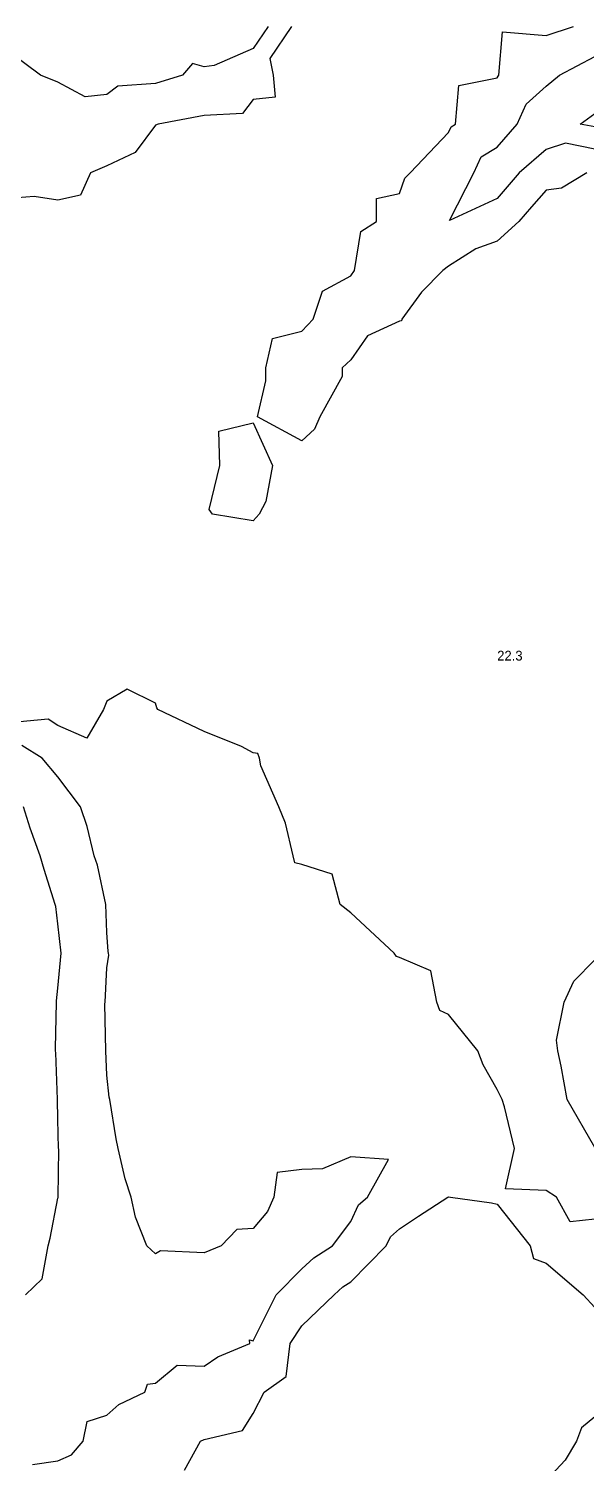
# Model space of a CAD drawing. Extents: x 0 to 335, y 0 to 561.
# Drawn here: x 112 to 169.1, y 197.7 to 344.8 of the extents above; entities that cross this region are included whole.
import ezdxf

# ---------------------------------------------------------------- set-up
doc = ezdxf.new("R2010")
doc.units = 0
for name, color, linetype in [('CONTOURS_MAJEURES', 3, 'CONTINUOUS'), ('CONTOURS_MINEURES', 8, 'CONTINUOUS'), ('POINTS_COTES', 7, 'CONTINUOUS')]:
    doc.layers.add(name, color=color, linetype=linetype)

msp = doc.modelspace()

# ---------------------------------------------------------------- linework, layer by layer
at = {"layer": 'CONTOURS_MAJEURES'}
for points in [[(136.539, 345.002), (135.003, 342.729), (131.001, 340.996), (130, 340.865), (128.805, 341.19), (127.777, 339.995), (124.997, 339.155), (121.136, 338.863), (120.005, 338.036), (117.807, 337.799), (115.002, 339.297), (113.236, 339.995), (109.999, 342.389), (107.389, 342.389), (104.996, 341.894), (103.814, 345.002)], [(170.003, 332.432), (166.978, 333.022), (165, 332.388), (162.263, 330.002), (161.213, 328.787), (159.997, 327.38), (155.097, 325.098), (157.591, 330.002), (158.363, 331.636), (159.997, 332.624), (162.032, 334.998), (162.975, 337.02), (165, 338.884), (166.37, 339.995), (170.003, 341.904)]]:
    msp.add_lwpolyline(points, dxfattribs=at)
at = {"layer": 'CONTOURS_MINEURES'}
for points in [[(138.939, 345.002), (136.717, 341.713), (137.054, 339.995), (137.255, 337.741), (135.003, 337.496), (133.928, 336.072), (130, 335.88), (125.261, 334.998), (124.997, 334.873), (122.926, 332.075), (120.005, 330.704), (118.337, 330.002), (117.311, 327.696), (115.002, 327.191), (112.568, 327.571), (109.999, 327.379), (108.748, 330.002), (107.623, 332.625), (104.996, 333.662), (104.447, 334.998), (103.38, 338.377), (102.303, 339.995), (100.004, 343.22), (99.086, 345.002)], [(169.188, 330.002), (166.58, 328.424), (165, 328.221), (163.508, 326.495), (162.22, 325.005), (159.997, 322.987), (157.813, 322.189), (155.004, 320.415), (154.427, 319.998), (152.229, 317.774), (150.224, 315.001), (150.182, 314.821), (150.001, 314.787), (146.703, 313.299), (144.998, 310.823), (144.133, 310.005), (144.116, 309.121), (141.823, 304.998), (141.277, 303.718), (139.995, 302.529), (135.437, 304.998), (136.317, 308.687), (136.294, 310.005), (136.972, 313.031), (139.995, 313.774), (141.163, 315.001), (142.122, 317.874), (144.998, 319.421), (145.399, 319.998), (146.034, 323.969), (147.647, 325.005), (147.647, 327.357), (150.001, 327.86), (150.542, 329.462), (151.093, 330.002), (155.004, 334.133), (155.282, 334.721), (155.741, 334.998), (156.063, 338.935), (159.997, 339.722), (160.083, 339.908), (160.178, 339.995), (160.553, 344.446), (165, 344.082), (167.814, 345.002)], [(170.003, 334.703), (168.49, 334.998), (170.003, 336.081)], [(131.501, 303.499), (135.003, 304.373), (136.972, 300.001), (136.294, 296.297), (135.627, 295.005), (135.003, 294.322), (130.834, 295.005), (130.484, 295.488), (131.587, 300.001), (131.501, 303.499)], [(170.003, 222.751), (167.481, 222.482), (166.063, 225), (165, 225.674), (160.837, 225.839), (161.754, 229.996), (160.739, 234.26), (160.511, 235.004), (159.997, 236.047), (158.57, 238.572), (158.011, 240), (155.004, 243.73), (154.127, 244.12), (153.818, 244.996), (153.202, 248.2), (150.001, 249.58), (149.67, 249.672), (149.446, 250.004), (144.998, 254.152), (143.913, 255), (143.093, 258.093), (139.995, 259.111), (139.275, 259.276), (139.099, 259.997), (138.331, 263.335), (137.646, 265.004), (135.791, 269.212), (135.669, 270.001), (135.471, 270.469), (135.003, 270.536), (133.803, 271.2), (130, 272.737), (125.247, 274.997), (125.144, 275.144), (124.997, 275.623), (122.085, 277.083), (120.005, 275.832), (119.692, 274.997), (117.957, 272.046), (115.002, 273.361), (113.996, 273.992), (109.999, 273.606)], [(112.399, 197.598), (115.002, 197.977), (116.396, 198.604), (117.588, 199.996), (118.011, 201.992), (120.005, 202.638), (121.247, 203.757), (123.922, 205.003), (124.165, 205.836), (124.997, 205.948), (127.221, 207.779), (130, 207.661), (131.382, 208.62), (134.651, 209.999), (134.63, 210.372), (135.003, 210.287), (137.356, 214.996), (139.995, 217.659), (141.202, 218.796), (143.137, 220.003), (144.998, 222.502), (145.786, 224.213), (146.702, 225), (148.872, 228.868), (144.998, 229.135), (142.105, 227.889), (139.995, 227.837), (137.472, 227.525), (137.125, 225), (136.479, 223.523), (135.003, 221.795), (133.336, 221.669), (131.725, 220.003), (130, 219.308), (125.505, 219.495), (124.997, 219.207), (124.101, 220.003), (122.963, 222.964), (122.501, 225), (121.899, 226.895), (121.173, 229.996), (120.968, 230.963), (120.311, 235.004), (120.247, 235.245), (120.005, 237.502), (119.927, 240), (119.826, 244.818), (119.831, 244.996), (120.005, 248.502), (120.205, 249.804), (120.192, 250.004), (120.168, 250.167), (120.005, 252.145), (119.902, 255), (119.047, 259.04), (118.733, 259.997), (118.004, 263.001), (117.304, 265.004), (115.002, 268.101), (113.404, 270.001), (111.313, 271.313)], [(111.678, 214.996), (113.383, 216.616), (114.013, 220.003), (114.202, 220.802), (115.002, 224.904), (115.032, 224.97), (115.03, 225), (115.085, 229.913), (115.08, 229.996), (115.002, 233.001), (114.961, 235.004), (114.784, 239.783), (114.774, 240), (114.767, 240.235), (114.871, 244.996), (114.867, 245.132), (115.002, 246.427), (115.356, 250.004), (115.002, 253.002), (114.781, 254.779), (114.727, 255), (113.584, 258.581), (113.183, 259.997), (112.167, 262.834), (111.469, 265.004)], [(170.003, 230.107), (167.18, 235.004), (166.563, 238.439), (166.205, 240), (166.087, 241.086), (166.843, 244.996), (167.859, 247.142), (170.003, 249.34)], [(127.986, 197.011), (129.6, 199.996), (130, 200.151), (133.909, 201.091), (135.003, 202.822), (136.117, 205.003), (138.372, 206.628), (138.791, 209.999), (139.995, 211.822), (143.31, 214.996), (144.18, 215.816), (144.998, 216.326), (148.637, 220.003), (149.066, 220.937), (150.001, 221.74), (151.941, 223.063), (154.958, 225), (155.004, 225.031), (155.221, 225), (159.422, 224.424), (159.997, 224.267), (163.367, 220.003), (163.713, 218.715), (165, 218.229), (168.794, 214.996), (170.003, 213.692)], [(170.003, 202.478), (168.642, 201.357)], [(168.642, 201.357), (168.134, 199.996), (166.973, 198.025), (165, 195.941)]]:
    msp.add_lwpolyline(points, dxfattribs=at)

# ---------------------------------------------------------------- texts
at = {"layer": 'POINTS_COTES'}
msp.add_text('22.3', height=1, dxfattribs=at).set_placement((159.997, 280.004))

doc.saveas('drawing.dxf')
